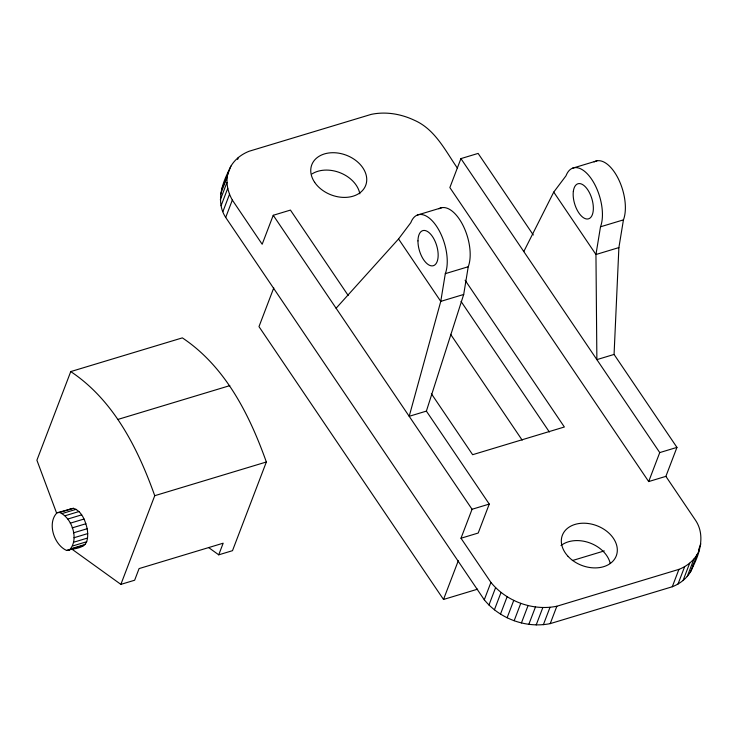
<?xml version="1.0" encoding="UTF-8"?>
<svg xmlns="http://www.w3.org/2000/svg" width="738" height="738" viewBox="0 0 738 738"><rect width="100%" height="100%" fill="white"/><g stroke="black" fill="none" stroke-linecap="round" stroke-linejoin="round"><path stroke-width="1.11" d="M69.224 550.197C79.464 539.939 72.223 517.947 59.612 512.458L57.075 512.744C46.835 523.002 54.077 544.995 66.688 550.483C73.274 548.38 83.394 549.035 86.669 541.747C88.071 537.532 87.868 533.039 87.176 528.712C85.294 520.797 81.881 511.037 73.376 508.307L57.075 512.744M533.297 234.988L478.123 153.412L460.927 158.605L449.857 187.581L648.684 481.563L665.879 476.361L676.949 447.394L614.071 354.434L618.887 247.59L623.444 219.869A34.815 17.066 73.2 0 0 618.13 178.393A34.815 17.066 73.2 0 0 594.108 161.945M665.879 476.361L695.722 520.558C705.159 534.976 700.085 552.624 692.871 566.756C689.55 576.203 681.451 583.186 672.281 586.756L550.225 623.619C526.129 628.508 499.783 618.795 484.276 599.791L225.699 217.442C216.262 203.024 221.335 185.376 228.549 171.244C231.87 161.797 239.97 154.814 249.149 151.244L371.196 114.381C385.716 111.318 401.002 113.92 414.304 120.229C435.106 129.261 445.3 150.681 457.514 168.282M348.179 295.468L290.44 210.09L273.235 215.284L262.174 244.25L232.332 200.063C227.415 191.419 225.33 180.847 228.549 171.244M336.104 308.244L398.548 238.964L410.817 222.655A34.815 17.066 73.2 0 1 436.472 226.142A34.815 17.066 73.2 0 1 445.309 273.66L440.761 301.381L409.193 416.306L426.389 411.112L463.695 294.462L468.243 266.741A34.815 17.066 73.2 0 0 462.938 225.256A34.815 17.066 73.2 0 0 438.916 208.808M523.795 251.566L553.74 192.101L566.009 175.792A34.815 17.066 73.2 0 1 591.664 179.279A34.815 17.066 73.2 0 1 600.501 226.797L595.953 254.518L596.876 359.627L614.071 354.434M692.871 566.756L693.665 563.463M208.614 547.541L218.734 554.828L232.498 550.677L266.353 461.997C249.472 414.664 225.348 366.518 182.36 337.875L70.747 371.583L36.9 460.208L56.531 512.882M224.241 183.513L230.883 166.133M220.597 194.103L227.23 176.723M220.321 199.841L226.963 182.461M237.599 159.445L238.383 157.406M221.096 205.727L227.728 188.347M222.894 211.631L229.536 194.251M225.699 217.442L232.332 200.063M71.189 548.611L120.875 584.376L154.74 495.696C137.858 448.372 113.735 400.217 70.747 371.583M273.77 287.894L258.983 326.63L443.501 599.468L477.643 589.164M218.734 554.828L223.171 543.196L139.076 568.592L134.639 580.225L120.875 584.376M699.513 549.376C696.183 558.823 688.084 565.806 678.914 569.376L556.858 606.239C532.762 611.129 506.416 601.415 490.918 582.402L460.992 538.233L472.062 509.266L489.257 504.072L426.389 411.112M443.501 599.468L458.298 560.732M489.257 504.072L478.196 533.039L460.992 538.233M484.276 599.791L490.918 582.402M488.953 605.031L495.595 587.651M494.395 609.837L501.037 592.457M500.493 614.108L507.126 596.728M507.117 617.771L513.759 600.381M514.146 620.732L520.779 603.343M521.425 622.937L528.067 605.557M528.823 624.348L535.465 606.968M536.194 624.938L542.827 607.558M543.371 624.699L550.004 607.319M550.225 623.619L556.858 606.239M648.684 481.563L659.744 452.588L676.949 447.394M672.281 586.756L678.914 569.376M678.019 584.035L684.652 566.655M683.037 580.594L689.67 563.214M687.244 576.516L693.877 559.136M698.48 550.031L700.823 543.897M690.537 571.867L697.179 554.487M221.917 188.624L223.78 184.537M69.427 509.635L70.839 508.593M417.33 215.062L441.693 207.71M572.522 168.199L596.885 160.847M445.309 273.66L468.243 266.741M600.501 226.797L623.444 219.869M463.695 294.462L440.761 301.381L398.548 238.964M618.887 247.59L595.953 254.518L553.74 192.101M118.2 419.341L229.822 385.633M59.612 512.458L73.376 508.307M62.389 513.464L76.152 509.312M65.221 515.705L78.984 511.545M67.905 519.017L81.669 514.856M154.74 495.696L266.353 461.997M70.276 523.177L84.031 519.017M72.149 527.901L85.912 523.74M73.413 532.864L87.176 528.712M73.984 537.744L87.739 533.583M73.809 542.19L87.573 538.03M72.914 545.899L86.669 541.747M71.346 548.629L85.11 544.478M66.688 550.483L79.39 546.646M572.347 560.566L604.274 550.917M80.451 546.323L82.988 546.037M460.927 158.605L659.744 452.588M465.097 280.209L564.367 426.998L472.634 454.7L431.37 393.705M461.038 301.408L549.358 431.988M450.604 334.305L522.172 440.134M273.235 215.284L472.062 509.266M312.063 173.9A28.865 21.245 20.9 0 1 340.79 173.033A28.865 21.245 20.9 0 1 359.83 193.817M561 545.557A28.865 21.245 20.9 0 1 589.597 542.845A28.865 21.245 20.9 0 1 610.197 563.334M314.665 182.332A28.865 21.245 20.9 0 0 363.17 189.731A28.865 21.245 20.9 0 0 338.401 153.117A28.865 21.245 20.9 0 0 314.665 182.332M568.085 556.387A28.865 21.245 20.9 0 0 615.75 557.079A28.865 21.245 20.9 0 0 584.118 523.205A28.865 21.245 20.9 0 0 568.085 556.387M573.343 191.327A18.321 8.985 73.2 0 0 586.544 218.974A18.321 8.985 73.2 0 0 589.883 193.577A18.321 8.985 73.2 0 0 573.343 191.327M417.966 240.892A18.321 8.985 73.2 0 0 432.957 265.8A18.321 8.985 73.2 0 0 433.261 237.784A18.321 8.985 73.2 0 0 417.966 240.892"/></g></svg>
